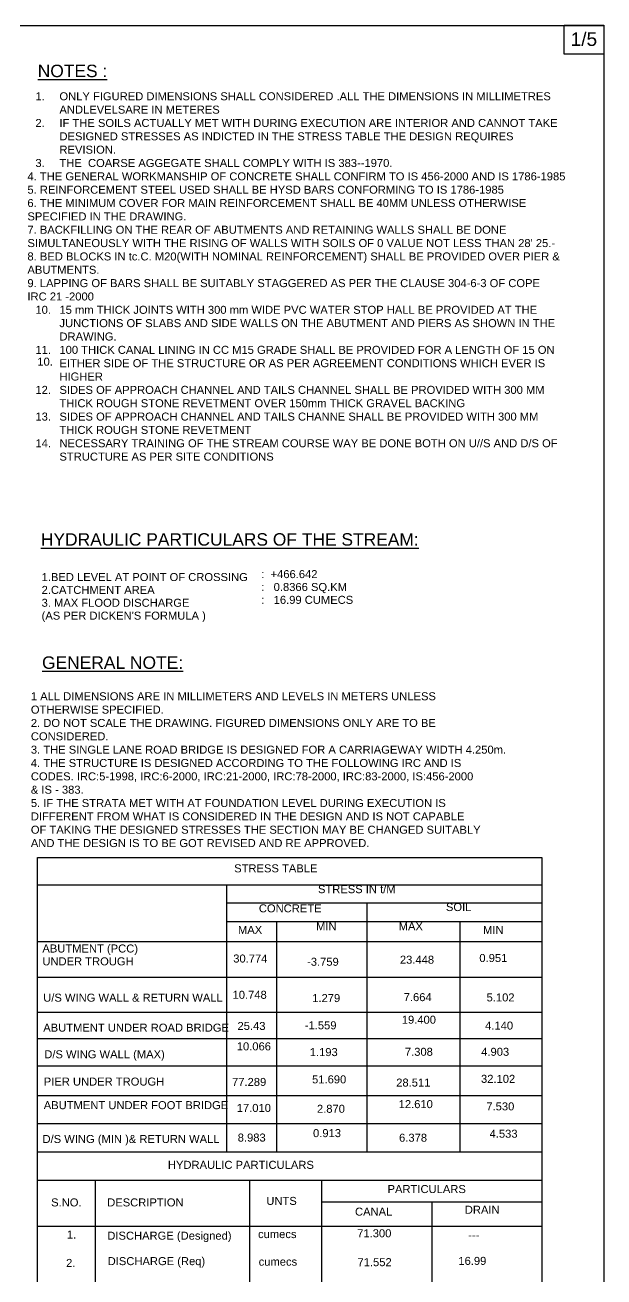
# Model space of a CAD drawing. Header units: millimetres. Extents: x 5124 to 5848355, y 2311 to 21025241.
# Drawn here: x 5832079 to 5848355, y 20990057 to 21025241 of the extents above; entities that cross this region are included whole.
import ezdxf

# ---------------------------------------------------------------- set-up
doc = ezdxf.new("R2010")
doc.units = ezdxf.units.MM
doc.header["$MEASUREMENT"] = 0
doc.layers.add('DIMENSION', color=2, linetype='Continuous')
doc.layers.add('TEXT', color=7, linetype='Continuous')
doc.styles.get("Standard").update_dxf_attribs({"font": 'arial.ttf', "height": 225})

msp = doc.modelspace()

# ---------------------------------------------------------------- linework, layer by layer
at = {"layer": 'DIMENSION', "color": 0}
msp.add_lwpolyline([(5832427.5, 21001849.5), (5846605.5, 21001849.5), (5846605.5, 20982125.9), (5832427.5, 20982125.9)], close=True, dxfattribs=at)
for points in [[(5832427.5, 21001080), (5846605.5, 21001080)], [(5837741.4, 21001080), (5837741.4, 20993573.8)], [(5837741.4, 21000571), (5846605.5, 21000571)], [(5841691.9, 21000571), (5841691.9, 20993573.8)], [(5837741.4, 21000046.5), (5846605.5, 21000046.5)], [(5839145.8, 21000046.5), (5839145.8, 20993573.8)], [(5844298.2, 21000046.5), (5844298.2, 20993573.8)], [(5832427.5, 20999480.5), (5846605.5, 20999480.5)], [(5832427.5, 20998482.3), (5846605.5, 20998482.3)], [(5832427.5, 20997503.2), (5846605.5, 20997503.2)], [(5832427.5, 20996754.6), (5846605.5, 20996754.6)], [(5832427.5, 20995986.7), (5846605.5, 20995986.7)], [(5832427.5, 20995161.2), (5846605.5, 20995161.2)], [(5832427.5, 20994371.6), (5846605.5, 20994371.6)], [(5832427.5, 20993573.8), (5846605.5, 20993573.8)], [(5846605.5, 20992770), (5832427.5, 20992770)], [(5834047.8, 20992770), (5834047.8, 20982125.9)], [(5838399.6, 20982125.9), (5838399.6, 20992770)], [(5840417.5, 20992770), (5840417.5, 20982125.9)], [(5840417.5, 20992170.5), (5846605.5, 20992170.5)], [(5843511.5, 20992170.5), (5843511.5, 20982125.9)], [(5832427.5, 20991480.1), (5846605.5, 20991480.1)]]:
    msp.add_lwpolyline(points, dxfattribs=at)
at = {"layer": 'TEXT'}
for points in [[(5765739.6, 21025229.7), (5848350.3, 21025229.7), (5848350.3, 20967427.4), (5765739.6, 20967427.4)], [(5847232, 21025241.2), (5848354.6, 21025241.2), (5848354.6, 21024421.9), (5847232, 21024421.9)]]:
    msp.add_lwpolyline(points, close=True, dxfattribs=at)

# ---------------------------------------------------------------- texts
at = {"layer": 'TEXT', "color": 0}
for s, height, p in [('1/5', 383.09, (5847418.4, 21024653.9)), ('%%UNOTES :', 350, (5832435.5, 21023777)), ('%%UHYDRAULIC PARTICULARS OF THE STREAM:', 350, (5832525.3, 21010610.1)), (':  +466.642', 225, (5838719.5, 21009697.3)), ('1.BED LEVEL AT POINT OF CROSSING ', 225, (5832544.7, 21009615)), ('2.CATCHMENT AREA ', 225, (5832544.7, 21009253.6)), (':   0.8366 SQ.KM', 225, (5838719.5, 21009335.8)), ('3. MAX FLOOD DISCHARGE ', 225, (5832544.7, 21008892.1)), (':   16.99 CUMECS', 225, (5838719.5, 21008974.4)), ("(AS PER DICKEN'S FORMULA )", 225, (5832544.7, 21008530.7)), ('%%UGENERAL NOTE:', 350, (5832556.4, 21007147.9)), ('STRESS TABLE ', 225, (5837958.2, 21001428.8)), ('STRESS IN t/M', 225, (5840314, 21000843)), ('CONCRETE', 225, (5838652.3, 21000304.1)), ('SOIL', 225, (5843911.9, 21000340.1)), ('MAX', 225, (5838065, 20999699.4)), ('MIN', 225, (5840260.4, 20999798.7)), ('MAX', 225, (5842583.8, 20999798.6)), ('MIN', 225, (5844954.2, 20999699.9)), ('ABUTMENT (PCC)', 225, (5832566.5, 20999175.6)), ('UNDER TROUGH', 225, (5832566.5, 20998814.2)), ('30.774', 225, (5837932.2, 20998893.9)), ('-3.759', 225, (5840007.8, 20998802.8)), ('23.448', 225, (5842617.3, 20998861)), ('0.951', 225, (5844851, 20998908.5)), ('U/S WING WALL & RETURN WALL', 225, (5832590.4, 20997794)), ('10.748', 225, (5837913.1, 20997874.7)), ('1.279', 225, (5840152, 20997782.4)), ('7.664', 225, (5842724.3, 20997808.7)), ('5.102', 225, (5845054.4, 20997800.9)), ('19.400', 225, (5842670.3, 20997174.1)), ('ABUTMENT UNDER ROAD BRIDGE', 225, (5832591.4, 20996951.2)), ('25.43', 225, (5838051.8, 20996998.9)), ('-1.559', 225, (5839944, 20997017)), ('4.140', 225, (5845013.3, 20997009.4)), ('10.066', 225, (5838031.9, 20996425.4)), ('D/S WING WALL (MAX)', 225, (5832620.2, 20996202.5)), ('1.193', 225, (5840082.7, 20996264.3)), ('7.308', 225, (5842757.7, 20996272.9)), ('4.903', 225, (5844903.2, 20996273)), ('PIER UNDER TROUGH ', 225, (5832605.5, 20995435.6)), ('77.289', 225, (5837898.6, 20995425.5)), ('51.690', 225, (5840148.6, 20995497.6)), ('28.511', 225, (5842514.4, 20995407.9)), ('32.102', 225, (5844897.7, 20995512.5)), ('ABUTMENT UNDER FOOT BRIDGE', 225, (5832605, 20994772.8)), ('17.010', 225, (5838030.7, 20994695.1)), ('2.870', 225, (5840285.6, 20994671.1)), ('12.610', 225, (5842582.4, 20994801.8)), ('7.530', 225, (5845047.5, 20994738.4)), ('8.983', 225, (5838058.1, 20993862.4)), ('0.913', 225, (5840175.3, 20993987.1)), ('4.533', 225, (5845138.9, 20993970.3)), ('D/S WING (MIN )& RETURN WALL', 225, (5832570.3, 20993821.9)), ('6.378', 225, (5842594.4, 20993858)), ('HYDRAULIC PARTICULARS', 225, (5836095.1, 20993095.7)), ('PARTICULARS', 225, (5842271.2, 20992415.1)), ('S.NO.', 225, (5832813, 20992039.5)), ('DESCRIPTION  ', 225, (5834388.6, 20992039.5)), ('UNTS', 225, (5838862.4, 20992082.2)), ('CANAL ', 225, (5841356.2, 20991779.6)), ('DRAIN', 225, (5844442.4, 20991834.1)), ('1.', 225, (5833256, 20991137.1)), ('DISCHARGE (Designed)', 225, (5834392.1, 20991105)), ('cumecs', 225, (5838628.6, 20991149.3)), ('71.300', 225, (5841416.5, 20991172)), ('---', 225, (5844539.4, 20991122)), ('DISCHARGE (Req)', 225, (5834402.2, 20990389.6)), ('71.552', 225, (5841425.5, 20990360.2)), ('16.99', 225, (5844261.2, 20990396.4)), ('2.', 225, (5833233.2, 20990338.9)), ('cumecs', 225, (5838646.5, 20990374.3))]:
    msp.add_text(s, height=height, dxfattribs=at).set_placement(p)
at = {"layer": 'TEXT', "color": 0, "char_height": 225, "attachment_point": 1}
for s, insert, width in [("\\pi-675,l900,t900;1.^IONLY FIGURED DIMENSIONS SHALL CONSIDERED .ALL THE DIMENSIONS IN MILLIMETRES ANDLEVELSARE IN METERES \\P2.^IIF THE SOILS ACTUALLY MET WITH DURING EXECUTION ARE INTERIOR AND CANNOT TAKE DESIGNED STRESSES AS INDICTED IN THE STRESS TABLE THE DESIGN REQUIRES REVISION.\\P3.^ITHE  COARSE AGGEGATE SHALL COMPLY WITH IS 383--1970.\\P\\pi0,l0,tz;4. THE GENERAL WORKMANSHIP OF CONCRETE SHALL CONFIRM TO IS 456-2000 AND IS 1786-1985 \\P5. REINFORCEMENT STEEL USED SHALL BE HYSD BARS CONFORMING TO IS 1786-1985 \\P6. THE MINIMUM COVER FOR MAIN REINFORCEMENT SHALL BE 40MM UNLESS OTHERWISE SPECIFIED IN THE DRAWING. \\P7. BACKFILLING ON THE REAR OF ABUTMENTS AND RETAINING WALLS SHALL BE DONE SIMULTANEOUSLY WITH THE RISING OF WALLS WITH SOILS OF 0 VALUE NOT LESS THAN 28' 25.- \\P8. BED BLOCKS IN tc.C. M20(WITH NOMINAL REINFORCEMENT) SHALL BE PROVIDED OVER PIER & ABUTMENTS. \\P9. LAPPING OF BARS SHALL BE SUITABLY STAGGERED AS PER THE CLAUSE 304-6-3 OF COPE IRC 21 -2000\\P\\pi-675,l900,t900;10.^I15 mm THICK JOINTS WITH 300 mm WIDE PVC WATER STOP HALL BE PROVIDED AT THE JUNCTIONS OF SLABS AND SIDE WALLS ON THE ABUTMENT AND PIERS AS SHOWN IN THE DRAWING.\\P11.^I100 THICK CANAL LINING IN CC M15 GRADE SHALL BE PROVIDED FOR A LENGTH OF 15 ON EITHER SIDE OF THE STRUCTURE OR AS PER AGREEMENT CONDITIONS WHICH EVER IS HIGHER \\P12.^ISIDES OF APPROACH CHANNEL AND TAILS CHANNEL SHALL BE PROVIDED WITH 300 MM THICK ROUGH STONE REVETMENT OVER 150mm THICK GRAVEL BACKING \\P13.^ISIDES OF APPROACH CHANNEL AND TAILS CHANNE SHALL BE PROVIDED WITH 300 MM THICK ROUGH STONE REVETMENT \\P14.^INECESSARY TRAINING OF THE STREAM COURSE WAY BE DONE BOTH ON U//S AND D/S OF STRUCTURE AS PER SITE CONDITIONS ", (5832146.3, 21023351.7), 14975.868), ('\\pi-675,l900,t900;10.^I', (5832199.6, 21015892.9), 14395.066), ('1 ALL DIMENSIONS ARE IN MILLIMETERS AND LEVELS IN METERS UNLESS OTHERWISE SPECIFIED. \\P2. DO NOT SCALE THE DRAWING. FIGURED DIMENSIONS ONLY ARE TO BE CONSIDERED. \\P3. THE SINGLE LANE ROAD BRIDGE IS DESIGNED FOR A CARRIAGEWAY WIDTH 4.250m. \\P4. THE STRUCTURE IS DESIGNED ACCORDING TO THE FOLLOWING IRC AND IS CODES. IRC:5-1998, IRC:6-2000, IRC:21-2000, IRC:78-2000, IRC:83-2000, IS:456-2000 & IS - 383. \\P5. IF THE STRATA MET WITH AT FOUNDATION LEVEL DURING EXECUTION IS DIFFERENT FROM WHAT IS CONSIDERED IN THE DESIGN AND IS NOT CAPABLE OF TAKING THE DESIGNED STRESSES THE SECTION MAY BE CHANGED SUITABLY AND THE DESIGN IS TO BE GOT REVISED AND RE APPROVED. ', (5832242.7, 21006489.4), 12624.346)]:
    msp.add_mtext(s, dxfattribs=dict(at, insert=insert, width=width))

doc.saveas('drawing.dxf')
